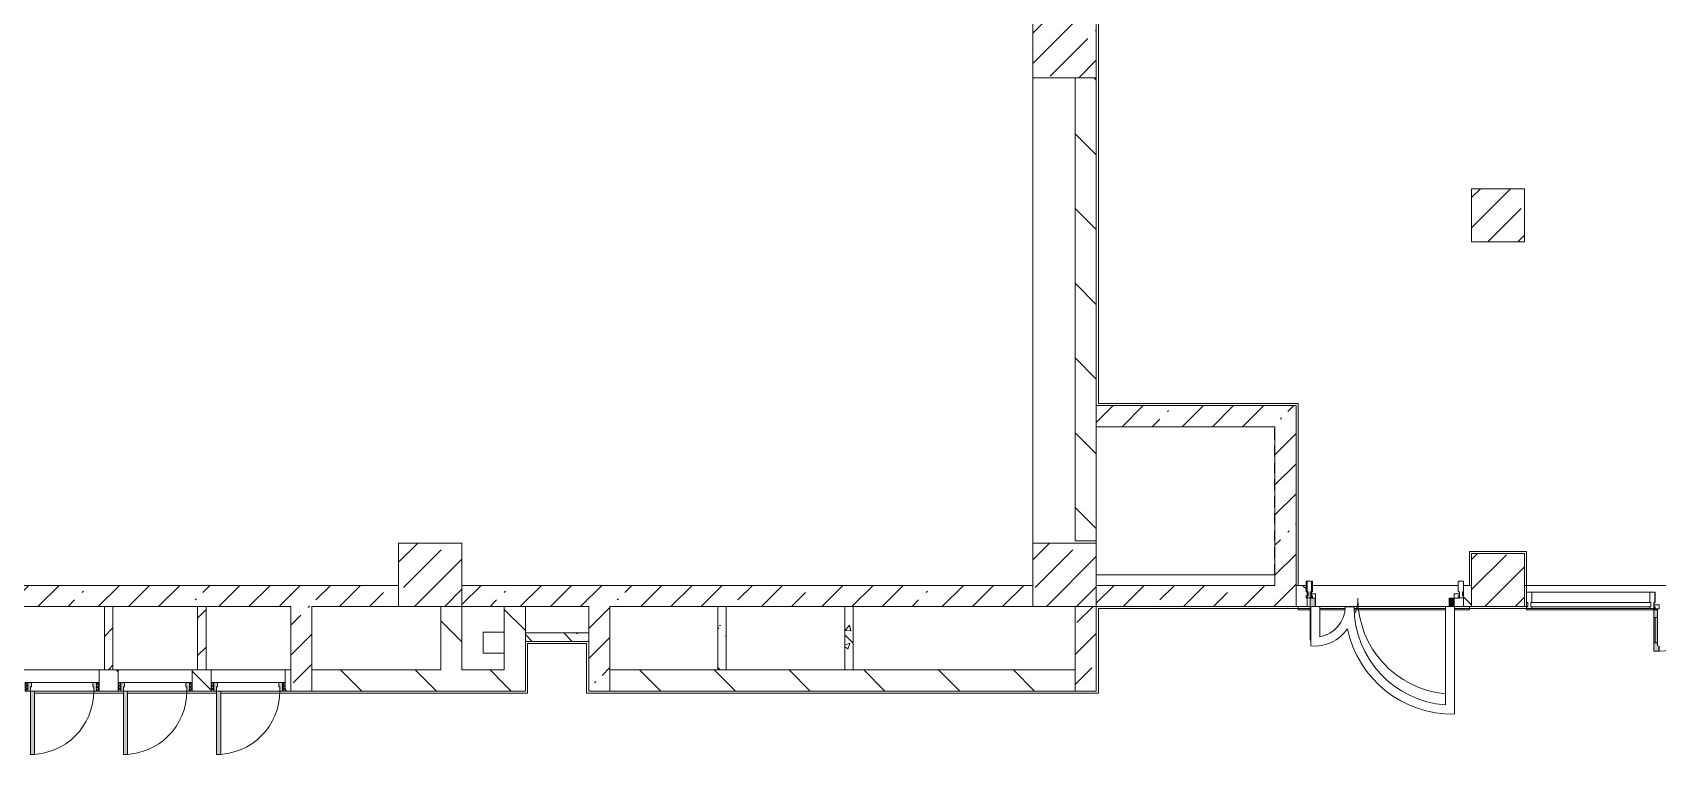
# Model space of a CAD drawing. Header units: millimetres. Extents: x 2623 to 211276, y -8553 to 29000.
# Drawn here: x 140964 to 156334, y 10300 to 17129 of the extents above; entities that cross this region are included whole.
import ezdxf

# ---------------------------------------------------------------- set-up
doc = ezdxf.new("R2010")
doc.units = ezdxf.units.MM
doc.linetypes.add('200_ШТРИХ__ш1_п0_6_', pattern=[160, 100, -60])
for name, color, linetype, lineweight, true_color in [('A-DETL-GENF-10', 7, 'Continuous', 5, 0xe2e2e2), ('A-DETL-GENF-9', 7, 'Continuous', 5, 0xaaaaaa), ('A-DOOR-3', 7, 'Continuous', 5, 0xaaaaaa), ('A-DOOR-4', 7, 'Continuous', 5, 0xe2e2e2), ('A-DOOR-FRAM-3', 7, 'Continuous', 5, 0xe2e2e2), ('A-DOOR-FRAM-4', 7, 'Continuous', 5, 0xaaaaaa), ('A-FLOR-3', 7, 'Continuous', 5, 0xaaaaaa), ('I-WALL-5', 7, 'Continuous', 5, 0x787878)]:
    doc.layers.add(name, color=color, linetype=linetype, lineweight=lineweight, true_color=true_color)
for name, color, linetype, lineweight in [('A-DETL-MBND-1', 7, '200_ШТРИХ__ш1_п0_6_', 9), ('A-GLAZ-CURT-1', 7, 'Continuous', 5), ('A-GLAZ-CWMG-1', 7, 'Continuous', 5), ('A-WALL', 7, 'Continuous', 9), ('I-WALL-3', 7, 'Continuous', 5), ('S-COLS-2', 7, 'Continuous', 5)]:
    doc.layers.add(name, color=color, linetype=linetype, lineweight=lineweight)
pattern_1 = [(135, (84266.1, 0), (-353.5534, -353.5534), [])]
pattern_2 = [(45, (84266.1, 0), (-285.1231, 285.1231), []), (45, (84551.2, 0), (-285.1231, 285.1231), [504.031, -100.806, 16.764, -84.042])]
pattern_3 = [(135, (84266.1, 0), (-377.1708, -377.1708), [533.4, -88.9, 17.78, -88.9]), (135, (84266.1, 376.94), (-377.1708, -377.1708), []), (50, (84266.1, 0), (637.6445, -55.7866), [66.675, -733.425]), (355, (84266.1, 0), (-123.3494, 668.699), [53.34, -586.74]), (100.451, (84319.2, -4.65), (514.299, 612.908), [56.665, -623.315]), (46.184, (84266.1, 177.8), (948.776, -147.15), [100.012, -1100.137]), (96.636, (84345.2, 165.5), (830.909, 865.997), [84.998, -934.973]), (351.184, (84266.1, 177.8), (830.918, 865.988), [80.01, -880.11]), (21, (84355, 133.35), (530.6506, -357.9283), [66.675, -733.425]), (326, (84355, 133.35), (216.308, 644.6585), [53.34, -586.74]), (71.451, (84399.2, 103.5), (746.9596, 286.7243), [56.665, -623.315]), (37.5, (84266.1, 0), (10.8105, 295.9426), [16.764, -562.864, 16.764, -578.866, -588.962]), (37.5, (84266.1, 0), (10.8105, 295.9426), [-1175.258, 16.764, -572.198]), (7.5, (84266.1, 0), (233.8692, 350.6318), [16.764, -322.834, 16.764, -549.529, -224.472]), (7.5, (84266.1, 0), (233.8692, 350.6318), [-905.891, 16.764, -207.708]), (327.5, (84067.84, 0), (474.5678, -20.0513), [16.764, -205.486, 16.764, -676.656, -920.115]), (327.5, (84067.84, 0), (474.5678, -20.0513), [-915.67, 16.764, -903.351]), (317.5, (83978.94, 0), (518.4522, 88.9934), [16.764, -272.161, 16.764, -443.738, -653.415]), (317.5, (83978.94, 0), (518.4522, 88.9934), [-749.427, 16.764, -636.651])]
pattern_4 = [(45, (84266.1, 0), (-176.7767, 176.7767), [])]

# ---------------------------------------------------------------- blocks, each defined once
blk = doc.blocks.new('BSC_Колонна _Прямоугольная - 600х600-23205240-3_1_1_птичка')
at = {"layer": 'S-COLS-2'}
h = blk.add_hatch(dxfattribs=at)
h.set_pattern_fill('FP_62', color=256, style=0, pattern_type=2)
h.set_pattern_definition([(45, (-66460, -12000), (-285.1231, 285.1231), []), (45, (-66174.88, -12000), (-285.1231, 285.1231), [504.031, -100.806, 16.764, -84.042])])
h.paths.add_polyline_path([(-300, -300), (300, -300), (300, 300), (-300, 300)])
for p, q in [((300, 300), (-300, 300)), ((-300, 300), (-300, -300)), ((300, -300), (300, 300)), ((-300, -300), (300, -300))]:
    blk.add_line(p, q, dxfattribs=at)
blk = doc.blocks.new('BSC_Колонна _Прямоугольная - 600х600-V59-3_1_1_птичка')
at = {"layer": 'S-COLS-2'}
h = blk.add_hatch(dxfattribs=at)
h.set_pattern_fill('FP_66', color=256, style=0, pattern_type=2)
h.set_pattern_definition([(45, (-66460, -17000), (-285.1231, 285.1231), []), (45, (-66174.88, -17000), (-285.1231, 285.1231), [504.031, -100.806, 16.764, -84.042])])
h.paths.add_polyline_path([(-300, -300), (300, -300), (300, 300), (-300, 300)])
for p, q in [((300, 300), (-300, 300)), ((-300, 300), (-300, -300)), ((300, -300), (300, 300)), ((-300, -300), (300, -300))]:
    blk.add_line(p, q, dxfattribs=at)
blk = doc.blocks.new('BSC_Колонна _Прямоугольная - 600х600-V69-3_1_1_птичка')
at = {"layer": 'S-COLS-2'}
h = blk.add_hatch(dxfattribs=at)
h.set_pattern_fill('FP_82', color=256, style=0, pattern_type=2)
h.set_pattern_definition([(45, (-60460, -12000), (-285.1231, 285.1231), []), (45, (-60174.88, -12000), (-285.1231, 285.1231), [504.031, -100.806, 16.764, -84.042])])
h.paths.add_polyline_path([(-300, -300), (300, -300), (300, 300), (-300, 300)])
for p, q in [((300, 300), (-300, 300)), ((-300, 300), (-300, -300)), ((300, -300), (300, 300)), ((-300, -300), (300, -300))]:
    blk.add_line(p, q, dxfattribs=at)
blk = doc.blocks.new('BSC_Колонна _Прямоугольная - 500х500-V96-3_1_1_птичка')
at = {"layer": 'S-COLS-2'}
h = blk.add_hatch(dxfattribs=at)
h.set_pattern_fill('FP_104', color=256, style=0, pattern_type=2)
h.set_pattern_definition([(45, (-70560, -15400), (-285.1231, 285.1231), []), (45, (-70274.88, -15400), (-285.1231, 285.1231), [504.031, -100.806, 16.764, -84.042])])
h.paths.add_polyline_path([(-250, -250), (250, -250), (250, 250), (-250, 250)])
for p, q in [((250, 250), (-250, 250)), ((-250, 250), (-250, -250)), ((250, -250), (250, 250)), ((-250, -250), (250, -250))]:
    blk.add_line(p, q, dxfattribs=at)
blk = doc.blocks.new('110_Дверь_СКБ_1Ст - д-18 700x2100h_Технический шкаф ЭОМ и СС-23257539-3_1_1_птичка')
at = {"layer": 'A-DOOR-3'}
h = blk.add_hatch(dxfattribs=at)
h.set_pattern_fill('FP_31', color=256, style=0, pattern_type=2)
h.set_pattern_definition([(135, (1951.41, 164.685), (-14.14214, -14.14214), []), (225, (1951.41, 164.685), (14.14214, -14.14214), [])])
h.paths.add_polyline_path([(362.5, 100), (337.5, 100), (337.5, 20), (362.5, 20)])
at = {"layer": 'A-DOOR-4'}
h = blk.add_hatch(color=256, dxfattribs=at)
h.paths.add_polyline_path([(312.5, 100), (312.5, 60), (302.5, 60), (302.5, 20), (337.5, 20), (337.5, 100)])
h.paths.add_polyline_path([(-287.5, 100), (-312.5, 100), (-312.5, 20), (-277.5, 20), (-277.5, 60), (-287.5, 60)])
at = {"layer": 'A-DOOR-FRAM-3'}
blk.add_hatch(color=256, dxfattribs=at).paths.add_polyline_path([(272.5, 700), (272.5, 100), (312.5, 100), (312.5, 700), (281.5, 700)])
at = {"layer": 'A-DOOR-FRAM-4'}
h = blk.add_hatch(dxfattribs=at)
h.set_pattern_fill('FP_32', color=256, style=0, pattern_type=2)
h.set_pattern_definition([(45, (-171.384, 164.685), (-14.1421, 14.1421), []), (135, (-171.384, 164.685), (-14.1421, -14.1421), [])])
h.paths.add_polyline_path([(-312.5, 100), (-337.5, 100), (-337.5, 20), (-312.5, 20)])
at = {"layer": 'A-DOOR-3'}
for p, q in [((312.5, 700), (272.5, 700)), ((272.5, 700), (272.5, 100)), ((312.5, 100), (312.5, 700)), ((272.5, 100), (312.5, 100))]:
    blk.add_line(p, q, dxfattribs=at)
blk.add_arc((312.5, 100), 600, 90, 180, dxfattribs=at)
at = {"layer": 'A-DOOR-FRAM-4'}
for p, q in [((-312.5, 100), (-337.5, 100)), ((-337.5, 100), (-337.5, 20)), ((-337.5, 20), (-312.5, 20)), ((-287.5, 100), (-312.5, 100)), ((-312.5, 100), (-312.5, 20)), ((-312.5, 20), (-312.5, 100)), ((-312.5, 20), (-277.5, 20)), ((-287.5, 60), (-287.5, 100)), ((-287.5, 100), (272.5, 100)), ((-277.5, 60), (-287.5, 60)), ((-277.5, 20), (-277.5, 60)), ((302.5, 20), (-277.5, 20)), ((312.5, 60), (302.5, 60)), ((302.5, 60), (302.5, 20)), ((302.5, 20), (337.5, 20)), ((312.5, 100), (312.5, 60)), ((337.5, 100), (312.5, 100)), ((337.5, 20), (337.5, 100)), ((362.5, 100), (337.5, 100)), ((337.5, 100), (337.5, 20)), ((337.5, 20), (362.5, 20)), ((362.5, 20), (362.5, 100))]:
    blk.add_line(p, q, dxfattribs=at)
blk = doc.blocks.new('Прямоугольный импост - Импост структурный с накладкой - 160мм Темный-33326475-3_1_1_птичка')
at = {"layer": 'A-GLAZ-CWMG-1'}
for p, q in [((-50, 40), (-50, 140)), ((-50, 140), (0, 140)), ((-40, 40), (-50, 40)), ((-50, -17), (-50, 0)), ((-50, 0), (-40, 0)), ((-40, 0), (-40, 40)), ((-10, 40), (-10, 0)), ((0, 40), (-10, 40)), ((-10, 0), (0, 0)), ((0, 140), (0, 40)), ((0, 0), (0, -17)), ((0, -17), (-50, -17))]:
    blk.add_line(p, q, dxfattribs=at)
blk = doc.blocks.new('Дверь_Витражная_остекление_ - ВВ-6 остекление-32274838-3_1_1_птичка')
at = {"layer": 'A-DETL-GENF-10'}
for points in [[(705, 420), (701, 420), (701, 100), (660, 100), (660, 20), (705, 20), (705, 386)], [(-655, 100), (-655, 20), (-610, 20), (-610, 100)]]:
    blk.add_hatch(color=256, dxfattribs=at).paths.add_polyline_path(points)
at = {"layer": 'A-DETL-GENF-9'}
for p, q in [((705, 420), (705, 20)), ((705, 20), (705, 420)), ((-655, 100), (-655, 20)), ((-655, 100), (-655, 20)), ((-610, 20), (-655, 20)), ((-655, 20), (-610, 20)), ((-610, 100), (-610, 20)), ((-610, 20), (-610, 100)), ((660, 100), (660, 20)), ((660, 100), (660, 20))]:
    blk.add_line(p, q, dxfattribs=at)
at = {"layer": 'A-DOOR-3'}
for p, q in [((-655, 20), (-705, 20)), ((-705, 20), (-705, -20)), ((-655, 100), (-655, 20)), ((-655, -20), (-655, 20)), ((655, 100), (655, 20)), ((705, 20), (655, 20)), ((655, 20), (655, -20)), ((705, -20), (705, 20)), ((-705, -20), (-655, -20)), ((655, -20), (705, -20))]:
    blk.add_line(p, q, dxfattribs=at)
for centre, radius, start, end in [((-655, 20), 910, 360, 84.7731), ((655, 20), 400, 157.5, 180)]:
    blk.add_arc(centre, radius, start, end, dxfattribs=at)
blk = doc.blocks.new('Прямоугольный импост - Импост структурный с накладкой - 160мм Темный-33326241-3_1_1_птичка')
at = {"layer": 'A-GLAZ-CWMG-1'}
for p, q in [((-25, 40), (-25, 140)), ((-25, 140), (25, 140)), ((-15, 40), (-25, 40)), ((-25, -17), (-25, 0)), ((-25, 0), (-15, 0)), ((-15, 0), (-15, 40)), ((15, 40), (15, 0)), ((25, 40), (15, 40)), ((15, 0), (25, 0)), ((25, 140), (25, 40)), ((25, 0), (25, -17)), ((25, -17), (-25, -17))]:
    blk.add_line(p, q, dxfattribs=at)
blk = doc.blocks.new('Прямоугольный импост - Импост структурный с накладкой - 160мм Темный-33326242-3_1_1_птичка')
at = {"layer": 'A-GLAZ-CWMG-1'}
for p, q in [((0, 140), (-50, 140)), ((-50, 140), (-50, 40)), ((-50, 40), (-40, 40)), ((-40, 0), (-50, 0)), ((-50, 0), (-50, -17)), ((-40, 40), (-40, 0)), ((-10, 0), (-10, 40)), ((-10, 40), (0, 40)), ((0, 0), (-10, 0)), ((0, 40), (0, 140)), ((0, -17), (0, 0)), ((-50, -17), (0, -17))]:
    blk.add_line(p, q, dxfattribs=at)
blk = doc.blocks.new('Прямоугольный импост - Импост структурный с накладкой - 160мм Темный-33326237-3_1_1_птичка')
at = {"layer": 'A-GLAZ-CWMG-1'}
for p, q in [((-50, 40), (-50, 140)), ((-50, 140), (0, 140)), ((-40, 40), (-50, 40)), ((-50, -17), (-50, 0)), ((-50, 0), (-40, 0)), ((-40, 0), (-40, 40)), ((-10, 40), (-10, 0)), ((0, 40), (-10, 40)), ((-10, 0), (0, 0)), ((0, 140), (0, 40)), ((0, 0), (0, -17)), ((0, -17), (-50, -17))]:
    blk.add_line(p, q, dxfattribs=at)
blk = doc.blocks.new('Дверь_Витражная_остекление_ - В-18-32468702-3_1_1_птичка')
at = {"layer": 'A-DETL-GENF-10'}
blk.add_hatch(color=256, dxfattribs=at).paths.add_polyline_path([(690, 420), (678, 420), (678, 370), (690, 370), (690, 20), (723, 20), (723, 420)])
at = {"layer": 'A-DETL-GENF-9'}
for p, q in [((-673, 965), (-673, 20)), ((-673, 965), (-673, 20)), ((723, 420), (678, 420)), ((678, 420), (678, 370)), ((723, 420), (678, 420)), ((678, 420), (678, 370)), ((723, 340), (690, 340)), ((713, 340), (713, 100)), ((723, 420), (723, 20)), ((723, 20), (723, 420)), ((723, 100), (690, 100))]:
    blk.add_line(p, q, dxfattribs=at)
at = {"layer": 'A-DOOR-3'}
for p, q in [((-673, 965), (-673, 20)), ((673, 420), (673, 370)), ((-673, 20), (-723, 20)), ((-723, 20), (-723, -20)), ((-673, -20), (-673, 20)), ((723, 20), (673, 20)), ((673, 20), (673, -20)), ((723, -20), (723, 20)), ((-723, -20), (-673, -20)), ((673, -20), (723, -20))]:
    blk.add_line(p, q, dxfattribs=at)
for centre, radius, start, end in [((-673, 20), 945, 15.8542, 26.1731), ((673, 20), 400, 90, 148.5381), ((-673, 20), 945, 360, 14.4313), ((673, 20), 400, 177.0378, 180)]:
    blk.add_arc(centre, radius, start, end, dxfattribs=at)
blk = doc.blocks.new('Системная панель - Стекло - 40мм-V193-3_1_1_птичка')
at = {"layer": 'A-GLAZ-CURT-1'}
for p, q in [((567, 0), (-567, 0)), ((-567, 0), (-567, -40)), ((567, -40), (567, 0)), ((-567, -40), (567, -40))]:
    blk.add_line(p, q, dxfattribs=at)
blk = doc.blocks.new('Прямоугольный импост - Импост структурный с накладкой - 160мм Темный-33326239-3_1_1_птичка')
at = {"layer": 'A-GLAZ-CWMG-1'}
for p, q in [((-25, 40), (-25, 140)), ((-25, 140), (25, 140)), ((-15, 40), (-25, 40)), ((-25, -17), (-25, 0)), ((-25, 0), (-15, 0)), ((-15, 0), (-15, 40)), ((15, 40), (15, 0)), ((25, 40), (15, 40)), ((15, 0), (25, 0)), ((25, 140), (25, 40)), ((25, 0), (25, -17)), ((25, -17), (-25, -17))]:
    blk.add_line(p, q, dxfattribs=at)
blk = doc.blocks.new('Прямоугольный импост - Импост структурный с накладкой - 160мм Темный-32468813-3_1_1_птичка')
at = {"layer": 'A-GLAZ-CWMG-1'}
for p, q in [((70880, 11837), (71994, 11837)), ((70880, 11680), (71994, 11680))]:
    blk.add_line(p, q, dxfattribs=at)

msp = doc.modelspace()

# ---------------------------------------------------------------- hatches: boundary and pattern name
at = {"layer": 'I-WALL-3'}
h = msp.add_hatch(dxfattribs=at)
h.set_pattern_fill('FP_70', color=256, style=0, pattern_type=2)
h.set_pattern_definition(pattern_1)
h.paths.add_polyline_path([(150826.1, 12320), (151026.1, 12320), (151026.1, 16700), (150826.1, 16700), (150826.1, 13534.8)])
h.paths.add_polyline_path([(150826.1, 17300), (151026.1, 17300), (151026.1, 26500), (150826.1, 26500), (150826.1, 20476.2)])
h = msp.add_hatch(dxfattribs=at)
h.set_pattern_fill('FP_67', color=256, style=0, pattern_type=2)
h.set_pattern_definition(pattern_2)
h.paths.add_polyline_path([(152321.4, 13400), (152716.1, 13400), (152716.1, 13600), (151026.1, 13600), (151026.1, 13400)])
h = msp.add_hatch(dxfattribs=at)
h.set_pattern_fill('FP_67', color=256, style=0, pattern_type=2)
h.set_pattern_definition(pattern_2)
h.paths.add_polyline_path([(152787.5, 11700), (152916.1, 11700), (152916.1, 13600), (152716.1, 13600), (152716.1, 11700)])
h = msp.add_hatch(dxfattribs=at)
h.set_pattern_fill('FP_67', color=256, style=0, pattern_type=2)
h.set_pattern_definition(pattern_2)
h.paths.add_polyline_path([(146226.1, 11700), (150426.1, 11700), (150426.1, 11900), (145026.1, 11900), (145026.1, 11700), (145626.1, 11700)])
h.paths.add_polyline_path([(143606.1, 11700), (144426.1, 11700), (144426.1, 11900), (139026.1, 11900), (139026.1, 11700), (143406.1, 11700)])
h = msp.add_hatch(dxfattribs=at)
h.set_pattern_fill('FP_67', color=256, style=0, pattern_type=2)
h.set_pattern_definition(pattern_2)
h.paths.add_polyline_path([(152716.1, 11700), (152716.1, 11900), (151026.1, 11900), (151026.1, 11700), (152321.4, 11700)])
h = msp.add_hatch(dxfattribs=at)
h.set_pattern_fill('FP_70', color=256, style=0, pattern_type=2)
h.set_pattern_definition(pattern_1)
h.paths.add_polyline_path([(152916.1, 11700), (153020.1, 11700), (153020.1, 11900), (152916.1, 11900), (152916.1, 11799.5)])
h.paths.add_polyline_path([(154500.1, 11700), (154576.1, 11700), (154576.1, 11900), (154500.1, 11900), (154500.1, 11799.5)])
h.paths.add_polyline_path([(155096.1, 11700), (155096.1, 11900), (155076.1, 11900), (155076.1, 11700)])
h.paths.add_polyline_path([(157806.1, 11700), (157806.1, 11900), (157786.1, 11900), (157786.1, 11700)])
h = msp.add_hatch(dxfattribs=at)
h.set_pattern_fill('FP_72', color=256, style=0, pattern_type=2)
h.set_pattern_definition(pattern_4)
h.paths.add_polyline_path([(141725.3, 11100), (141725.3, 11700), (141645.3, 11700), (141645.3, 11100)])
h = msp.add_hatch(dxfattribs=at)
h.set_pattern_fill('FP_72', color=256, style=0, pattern_type=2)
h.set_pattern_definition(pattern_4)
h.paths.add_polyline_path([(142525.3, 11100), (142605.3, 11100), (142605.3, 11700), (142525.3, 11700), (142525.3, 11221)])
h = msp.add_hatch(dxfattribs=at)
h.set_pattern_fill('FP_67', color=256, style=0, pattern_type=2)
h.set_pattern_definition(pattern_2)
h.paths.add_polyline_path([(143406.1, 10900), (143606.1, 10900), (143606.1, 11700), (143406.1, 11700), (143406.1, 11100)])
h = msp.add_hatch(dxfattribs=at)
h.set_pattern_fill('FP_70', color=256, style=0, pattern_type=2)
h.set_pattern_definition(pattern_1)
h.paths.add_polyline_path([(145026.1, 11100), (145026.1, 11700), (144826.1, 11700), (144826.1, 11100), (144863.8, 11100)])
h = msp.add_hatch(dxfattribs=at)
h.set_pattern_fill('FP_70', color=256, style=0, pattern_type=2)
h.set_pattern_definition(pattern_1)
h.paths.add_polyline_path([(145426.1, 10900), (145626.1, 10900), (145626.1, 11700), (145426.1, 11700), (145426.1, 11100)])
h = msp.add_hatch(dxfattribs=at)
h.set_pattern_fill('FP_67', color=256, style=0, pattern_type=2)
h.set_pattern_definition(pattern_2)
h.paths.add_polyline_path([(146426.1, 10900), (146426.1, 11700), (146226.1, 11700), (146226.1, 10900)])
h = msp.add_hatch(dxfattribs=at)
h.set_pattern_fill('FP_67', color=256, style=0, pattern_type=2)
h.set_pattern_definition(pattern_2)
h.paths.add_polyline_path([(151026.1, 10900), (151026.1, 11700), (150826.1, 11700), (150826.1, 10900)])
h = msp.add_hatch(dxfattribs=at)
h.set_pattern_fill('FP_70', color=256, style=0, pattern_type=2)
h.set_pattern_definition(pattern_1)
h.paths.add_polyline_path([(145426.1, 10900), (145426.1, 11100), (143606.1, 11100), (143606.1, 10900), (144863.8, 10900)])
h.paths.add_polyline_path([(141601.1, 10900), (141773.9, 10900), (141773.9, 11100), (141593.9, 11100), (141593.9, 10900)])
h.paths.add_polyline_path([(142473.9, 10900), (142653.9, 10900), (142653.9, 11100), (142473.9, 11100), (142473.9, 10980)])
h.paths.add_polyline_path([(143406.1, 10900), (143406.1, 11100), (143353.9, 11100), (143353.9, 10900)])
h.paths.add_polyline_path([(140893.9, 10900), (140893.9, 11100), (140713.9, 11100), (140713.9, 10900)])
h.paths.add_polyline_path([(139270.6, 10900), (139766.1, 10900), (139766.1, 11100), (136176.1, 11100), (136176.1, 10900), (137406.2, 10900)])
h.paths.add_polyline_path([(139966.1, 10900), (140013.9, 10900), (140013.9, 11100), (139966.1, 11100), (139966.1, 10980)])
h.paths.add_polyline_path([(133677.4, 10900), (135976.1, 10900), (135976.1, 11100), (129026.1, 11100), (129026.1, 10900), (129948.5, 10900)])
h = msp.add_hatch(dxfattribs=at)
h.set_pattern_fill('FP_70', color=256, style=0, pattern_type=2)
h.set_pattern_definition(pattern_1)
h.paths.add_polyline_path([(146426.1, 10900), (147026.1, 10900), (147026.1, 11100), (146426.1, 11100)])
h = msp.add_hatch(dxfattribs=at)
h.set_pattern_fill('FP_70', color=256, style=0, pattern_type=2)
h.set_pattern_definition(pattern_1)
h.paths.add_polyline_path([(150826.1, 10900), (150826.1, 11100), (147026.1, 11100), (147026.1, 10900), (148592.6, 10900)])
at = {"layer": 'I-WALL-5'}
h = msp.add_hatch(dxfattribs=at)
h.set_pattern_fill('FP_75', color=256, style=0, pattern_type=2)
h.set_pattern_definition(pattern_3)
h.paths.add_polyline_path([(147526.1, 11100), (147526.1, 11700), (147446.1, 11700), (147446.1, 11100)])
h = msp.add_hatch(dxfattribs=at)
h.set_pattern_fill('FP_75', color=256, style=0, pattern_type=2)
h.set_pattern_definition(pattern_3)
h.paths.add_polyline_path([(148726.1, 11100), (148726.1, 11700), (148646.1, 11700), (148646.1, 11100)])
h = msp.add_hatch(dxfattribs=at)
h.set_pattern_fill('FP_75', color=256, style=0, pattern_type=2)
h.set_pattern_definition(pattern_3)
h.paths.add_polyline_path([(146226.1, 11370), (146226.1, 11450), (145626.1, 11450), (145626.1, 11370)])
at = {"layer": 'S-COLS-2'}
h = msp.add_hatch(dxfattribs=at)
h.set_pattern_fill('FP_67', color=256, style=0, pattern_type=2)
h.set_pattern_definition(pattern_2)
h.paths.add_polyline_path([(155076.1, 11700), (155076.1, 12200), (154576.1, 12200), (154576.1, 11700)])

# ---------------------------------------------------------------- linework, layer by layer
at = {"layer": 'A-DETL-MBND-1'}
msp.add_line((152711.1, 12000), (152711.1, 13400), dxfattribs=at)
at = {"layer": 'A-FLOR-3'}
for p, q in [((151046.1, 26880), (151046.1, 13620)), ((150426.1, 16700), (150426.1, 12300)), ((151046.1, 13620), (152936.1, 13620)), ((152936.1, 13620), (152936.1, 11900)), ((151026.1, 12300), (151026.1, 12320)), ((154556.1, 11900), (154556.1, 12220)), ((154556.1, 12220), (155096.1, 12220)), ((155096.1, 12220), (155096.1, 11900)), ((152716.1, 12000), (151026.1, 12000)), ((152936.1, 11700), (152936.1, 11669)), ((153138.8, 11700), (153054.1, 11700)), ((153054.1, 11700), (153054.1, 11327.5)), ((153138.8, 11413.8), (153138.8, 11700)), ((153464.8, 11697.2), (153380.1, 11697.2)), ((154413.1, 11700), (154328.4, 11700)), ((154328.4, 11700), (154328.4, 10768.9)), ((154413.1, 10681.9), (154413.1, 11700)), ((154556.1, 11669), (154556.1, 11700)), ((153054.1, 11680), (151046.1, 11680)), ((151046.1, 11680), (151046.1, 10880)), ((152936.1, 11669), (153054.1, 11669)), ((153378.3, 11680), (153138.8, 11680)), ((153138.8, 11669), (153377.2, 11669)), ((154328.4, 11680), (153465.7, 11680)), ((153466.4, 11669), (154328.4, 11669)), ((155096.1, 11680), (154413.1, 11680)), ((154413.1, 11669), (154556.1, 11669)), ((155096.1, 11680), (155096.1, 11669)), ((155096.1, 11669), (156334.1, 11669)), ((156334.1, 11677), (156334.1, 11327.5)), ((145226.1, 11457), (145426.1, 11457)), ((145226.1, 11257), (145226.1, 11457)), ((145426.1, 11257), (145226.1, 11257)), ((146205.1, 11350), (145646.1, 11350)), ((145646.1, 11350), (145646.1, 10880)), ((146205.1, 10880), (146205.1, 11350)), ((141823.9, 10880), (140983.9, 10880)), ((142703.9, 10880), (141863.9, 10880)), ((145646.1, 10880), (142743.9, 10880)), ((151046.1, 10880), (146205.1, 10880))]:
    msp.add_line(p, q, dxfattribs=at)
for centre, radius, start, end in [((153093, 11697.2), 287, 279.17366, 0), ((154395.5, 11697.2), 930.7, 180, 265.86869), ((153093, 11697.2), 371.7, 263.98747, 326.07537), ((154395.5, 11697.2), 1015.4, 191.7891, 270.99569)]:
    msp.add_arc(centre, radius, start, end, dxfattribs=at)
at = {"layer": 'A-WALL'}
for p, q in [((152916.1, 11900), (152916.1, 11700)), ((141725.3, 11700), (141645.3, 11700)), ((142605.3, 11700), (142525.3, 11700)), ((145626.1, 11700), (145426.1, 11700)), ((147526.1, 11700), (147446.1, 11700)), ((148726.1, 11700), (148646.1, 11700)), ((145626.1, 11450), (145626.1, 11370)), ((146226.1, 11370), (146226.1, 11450)), ((141645.3, 11100), (141725.3, 11100)), ((142525.3, 11100), (142605.3, 11100)), ((143406.1, 10900), (143406.1, 11100)), ((143606.1, 10900), (143606.1, 11100)), ((146426.1, 10900), (146426.1, 11100)), ((147446.1, 11100), (147526.1, 11100)), ((148646.1, 11100), (148726.1, 11100)), ((150826.1, 11100), (150826.1, 10900))]:
    msp.add_line(p, q, dxfattribs=at)
at = {"layer": 'I-WALL-3'}
for p, q in [((150826.1, 16700), (150826.1, 12320)), ((151026.1, 12320), (151026.1, 16700)), ((152916.1, 13600), (151026.1, 13600)), ((152916.1, 11900), (152916.1, 13600)), ((151026.1, 13400), (152716.1, 13400)), ((152716.1, 13400), (152716.1, 11900)), ((150826.1, 12320), (151026.1, 12320)), ((144426.1, 11900), (139026.1, 11900)), ((150426.1, 11900), (145026.1, 11900)), ((152716.1, 11900), (151026.1, 11900)), ((153020.1, 11900), (152916.1, 11900)), ((153020.1, 11700), (153020.1, 11900)), ((153070.1, 11900), (154450.1, 11900)), ((154576.1, 11900), (154500.1, 11900)), ((154500.1, 11900), (154500.1, 11700)), ((154576.1, 11700), (154576.1, 11900)), ((155076.1, 11900), (155076.1, 11700)), ((155076.1, 11900), (157806.1, 11900)), ((155096.1, 11700), (155096.1, 11900)), ((140845.3, 11700), (141645.3, 11700)), ((141645.3, 11700), (141645.3, 11100)), ((141725.3, 11100), (141725.3, 11700)), ((141725.3, 11700), (142525.3, 11700)), ((142525.3, 11700), (142525.3, 11100)), ((142605.3, 11100), (142605.3, 11700)), ((142605.3, 11700), (143406.1, 11700)), ((143406.1, 11700), (143406.1, 11100)), ((143606.1, 11100), (143606.1, 11700)), ((143606.1, 11700), (144426.1, 11700)), ((144826.1, 11700), (144826.1, 11100)), ((145026.1, 11100), (145026.1, 11700)), ((145026.1, 11700), (145426.1, 11700)), ((145426.1, 11700), (145426.1, 11100)), ((145626.1, 11450), (145626.1, 11700)), ((145626.1, 11700), (146226.1, 11700)), ((146226.1, 11700), (146226.1, 11450)), ((146426.1, 11100), (146426.1, 11700)), ((146426.1, 11700), (147446.1, 11700)), ((147446.1, 11700), (147446.1, 11100)), ((147526.1, 11700), (148646.1, 11700)), ((147526.1, 11100), (147526.1, 11700)), ((148646.1, 11700), (148646.1, 11100)), ((148726.1, 11700), (150426.1, 11700)), ((148726.1, 11100), (148726.1, 11700)), ((150826.1, 11700), (150826.1, 11100)), ((151026.1, 10900), (151026.1, 11700)), ((151026.1, 11700), (152916.1, 11700)), ((152916.1, 11700), (153054.1, 11700)), ((154328.4, 11700), (153138.8, 11700)), ((154576.1, 11700), (154413.1, 11700)), ((155076.1, 11700), (155106.1, 11700)), ((146226.1, 11450), (145626.1, 11450)), ((145626.1, 11370), (146226.1, 11370)), ((145626.1, 10900), (145626.1, 11370)), ((146226.1, 11370), (146226.1, 10900)), ((140845.3, 11100), (141645.3, 11100)), ((141593.9, 11100), (141593.9, 10980)), ((141725.3, 11100), (142525.3, 11100)), ((141773.9, 10980), (141773.9, 11100)), ((142473.9, 11100), (142473.9, 10980)), ((142605.3, 11100), (143406.1, 11100)), ((142653.9, 10980), (142653.9, 11100)), ((143353.9, 11100), (143353.9, 10980)), ((144826.1, 11100), (143606.1, 11100)), ((145426.1, 11100), (145026.1, 11100)), ((147446.1, 11100), (146426.1, 11100)), ((148646.1, 11100), (147526.1, 11100)), ((150826.1, 11100), (148726.1, 11100)), ((141593.9, 10900), (141773.9, 10900)), ((142473.9, 10900), (142653.9, 10900)), ((143353.9, 10900), (145626.1, 10900)), ((146226.1, 10900), (151026.1, 10900))]:
    msp.add_line(p, q, dxfattribs=at)
at = {"layer": 'S-COLS-2'}
for p, q in [((155076.1, 12200), (154576.1, 12200)), ((154576.1, 12200), (154576.1, 11900)), ((155076.1, 11900), (155076.1, 12200)), ((154576.1, 11900), (154576.1, 11700)), ((155076.1, 11700), (155076.1, 11900)), ((154576.1, 11700), (155076.1, 11700))]:
    msp.add_line(p, q, dxfattribs=at)

# ---------------------------------------------------------------- block references
at = {"layer": 'A-DOOR-3', "rotation": 180}
for name, p in [('Дверь_Витражная_остекление_ - ВВ-6 остекление-32274838-3_1_1_птичка', (153755.1, 11800)), ('Дверь_Витражная_остекление_ - В-18-32468702-3_1_1_птичка', (157023.6, 11697)), ('110_Дверь_СКБ_1Ст - д-18 700x2100h_Технический шкаф ЭОМ и СС-23257539-3_1_1_птичка', (141256.4, 11000)), ('110_Дверь_СКБ_1Ст - д-18 700x2100h_Технический шкаф ЭОМ и СС-23257539-3_1_1_птичка', (142136.4, 11000)), ('110_Дверь_СКБ_1Ст - д-18 700x2100h_Технический шкаф ЭОМ и СС-23257539-3_1_1_птичка', (143016.4, 11000))]:
    msp.add_blockref(name, p, dxfattribs=at)
at = {"layer": 'A-GLAZ-CURT-1', "rotation": 180}
msp.add_blockref('Системная панель - Стекло - 40мм-V193-3_1_1_птичка', (155703.1, 11697), dxfattribs=at)
at = {"layer": 'A-GLAZ-CWMG-1', "extrusion": (0, 0, -1)}
for name, p in [('Прямоугольный импост - Импост структурный с накладкой - 160мм Темный-33326241-3_1_1_птичка', (-153035.1, 11800)), ('Прямоугольный импост - Импост структурный с накладкой - 160мм Темный-33326475-3_1_1_птичка', (-153020.1, 11800)), ('Прямоугольный импост - Импост структурный с накладкой - 160мм Темный-33326237-3_1_1_птичка', (-155096.1, 11697)), ('Прямоугольный импост - Импост структурный с накладкой - 160мм Темный-33326239-3_1_1_птичка', (-156285.1, 11697)), ('Прямоугольный импост - Импост структурный с накладкой - 160мм Темный-33326241-3_1_1_птичка', (-156286.1, 11697))]:
    msp.add_blockref(name, p, dxfattribs=at)
at = {"layer": 'A-GLAZ-CWMG-1'}
for name, p in [('Прямоугольный импост - Импост структурный с накладкой - 160мм Темный-33326242-3_1_1_птичка', (154500.1, 11800)), ('Прямоугольный импост - Импост структурный с накладкой - 160мм Темный-32468813-3_1_1_птичка', (84266.1, 0))]:
    msp.add_blockref(name, p, dxfattribs=at)
at = {"layer": 'S-COLS-2'}
for name, p in [('BSC_Колонна _Прямоугольная - 600х600-V59-3_1_1_птичка', (150726.1, 17000)), ('BSC_Колонна _Прямоугольная - 500х500-V96-3_1_1_птичка', (154826.1, 15400)), ('BSC_Колонна _Прямоугольная - 600х600-V69-3_1_1_птичка', (144726.1, 12000)), ('BSC_Колонна _Прямоугольная - 600х600-23205240-3_1_1_птичка', (150726.1, 12000))]:
    msp.add_blockref(name, p, dxfattribs=at)

doc.saveas('drawing.dxf')
